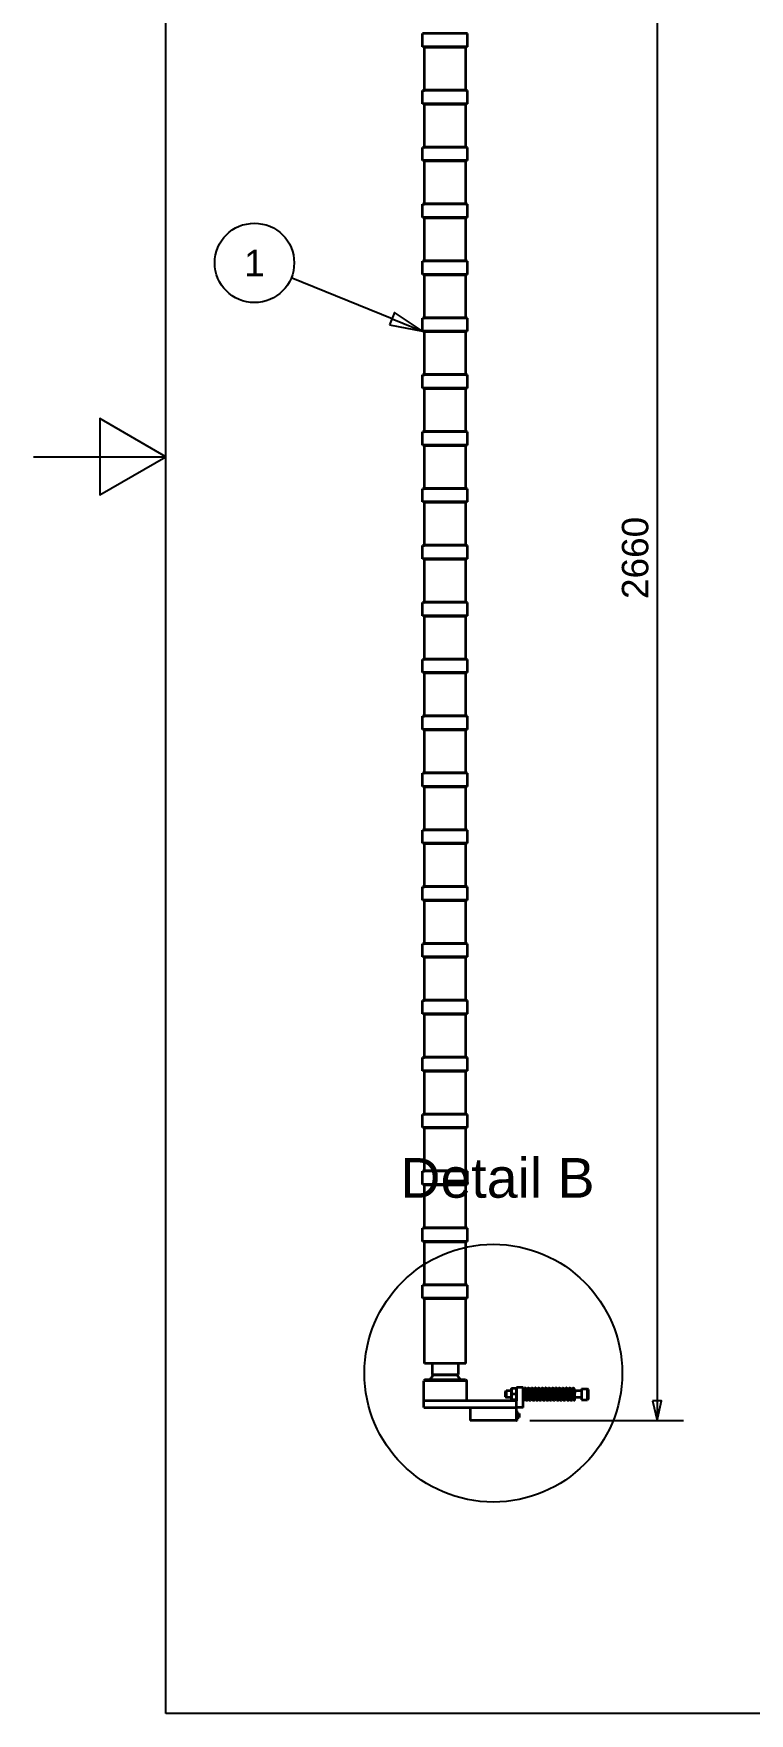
# Paper-space layout 'Drive Roller Sub Assy' of a CAD drawing. Header units: millimetres. Extents: x 0 to 297, y 0 to 210.
# Drawn here: x 0 to 54.1, y 10 to 137 of the extents above; entities that cross this region are included whole.
import ezdxf

# ---------------------------------------------------------------- set-up
doc = ezdxf.new("R2010")
doc.units = ezdxf.units.MM
doc.linetypes.add('ACAD_ISO09W100', pattern=[45, 24, -3, 6, -3, 6, -3])
for name, color, linetype, lineweight in [('2dTransBorder', 7, 'Continuous', 35), ('Detail Circle Lines', 7, 'ACAD_ISO09W100', 50), ('Dimensions', 5, 'Continuous', 25), ('Leader Lines', 5, 'Continuous', 25), ('Tangent Edges', 7, 'Continuous', 50), ('Visible Edges', 7, 'Continuous', 50)]:
    doc.layers.add(name, color=color, linetype=linetype, lineweight=lineweight)
doc.layers.add('Title', color=7, linetype='Continuous')
doc.styles.add('Text Style29', font='ARIAL.TTF')
doc.styles.add('Text Style31', font='ARIAL.TTF')
doc.styles.add('Text Style5', font='ARIAL.TTF')

# ---------------------------------------------------------------- blocks, each defined once
blk = doc.blocks.new('2dDetail1')
at = {"layer": 'Detail Circle Lines', "color": 179, "linetype": 'Continuous', "lineweight": 25, "true_color": 0x262659}
blk.add_circle((34.74, 35.72), 9.74, dxfattribs=at)
at = {"layer": 'Detail Circle Lines', "linetype": 'Continuous', "lineweight": 25, "insert": (27.72, 48.94), "char_height": 3, "attachment_point": 7, "style": 'Text Style31'}
blk.add_mtext('Detail B', dxfattribs=at)
blk = doc.blocks.new('2dTransSymbol8')
at = {"color": 179}
for points in [[(47.46, 163.63), (47.11, 165.13), (46.76, 163.63), (47.46, 163.63)], [(46.76, 33.63), (47.11, 32.13), (47.46, 33.63), (46.76, 33.63)]]:
    blk.add_solid(points, dxfattribs=at)
at = {"layer": 'Dimensions', "color": 179, "linetype": 'Continuous', "lineweight": 25, "true_color": 0x262659}
for p, q in [((37.5, 165.13), (49.11, 165.13)), ((47.11, 165.13), (46.76, 163.63)), ((47.11, 163.63), (47.11, 165.13)), ((47.46, 163.63), (47.11, 165.13)), ((46.76, 163.63), (47.46, 163.63)), ((47.11, 163.63), (47.11, 33.63)), ((46.76, 33.63), (47.11, 32.13)), ((47.46, 33.63), (46.76, 33.63)), ((47.11, 33.63), (47.11, 32.13)), ((47.11, 32.13), (47.46, 33.63)), ((37.5, 32.13), (49.11, 32.13))]:
    blk.add_line(p, q, dxfattribs=at)
for points in [[(47.46, 163.63), (47.11, 165.13), (46.76, 163.63), (47.46, 163.63)], [(46.76, 33.63), (47.11, 32.13), (47.46, 33.63), (46.76, 33.63)]]:
    blk.add_lwpolyline(points, dxfattribs=at)
at = {"layer": 'Dimensions', "color": 18, "linetype": 'Continuous', "lineweight": 25, "true_color": 0x000000, "insert": (46.48, 94.24), "char_height": 2, "attachment_point": 7, "rotation": 90, "style": 'Text Style5'}
blk.add_mtext('2660', dxfattribs=at)
blk = doc.blocks.new('2dTransSymbol21')
at = {"color": 179}
blk.add_solid([(26.9, 114.96), (29.4, 114.48), (27.28, 115.89), (26.9, 114.96)], dxfattribs=at)
at = {"layer": 'Leader Lines', "color": 179, "linetype": 'Continuous', "lineweight": 25, "true_color": 0x262659}
for p, q in [((27.09, 115.42), (19.46, 118.52)), ((27.28, 115.89), (26.9, 114.96)), ((29.4, 114.48), (27.28, 115.89)), ((26.9, 114.96), (29.4, 114.48)), ((27.09, 115.42), (29.4, 114.48))]:
    blk.add_line(p, q, dxfattribs=at)
blk.add_lwpolyline([(26.9, 114.96), (29.4, 114.48), (27.28, 115.89), (26.9, 114.96)], dxfattribs=at)
blk.add_circle((16.69, 119.65), 3, dxfattribs=at)
at = {"layer": 'Leader Lines', "color": 18, "linetype": 'Continuous', "lineweight": 25, "true_color": 0x000000, "insert": (15.91, 118.64), "char_height": 2, "attachment_point": 7, "style": 'Text Style29'}
blk.add_mtext('1', dxfattribs=at)
blk = doc.blocks.new('Default Border')
at = {"layer": '2dTransBorder', "color": 179, "linetype": 'Continuous', "lineweight": 25, "true_color": 0x262659}
for points in [[(10, 10), (10, 200), (287, 200), (287, 10), (10, 10)], [(0, 105), (10, 105), (5, 107.89), (5, 102.11), (10, 105)]]:
    blk.add_lwpolyline(points, dxfattribs=at)
blk = doc.blocks.new('Title')
at = {"layer": '2dTransBorder'}
blk.add_blockref('Default Border', (-10, -10), dxfattribs=at)

psp = doc.layouts.new('Drive Roller Sub Assy')

# ---------------------------------------------------------------- linework, layer by layer
at = {"layer": 'Tangent Edges', "color": 179, "linetype": 'Continuous', "lineweight": 35, "true_color": 0x1a1a3e}
for p, q in [((32.65, 135.93), (29.55, 135.93)), ((29.55, 132.73), (32.65, 132.73)), ((32.65, 131.63), (29.55, 131.63)), ((29.55, 128.43), (32.65, 128.43)), ((32.65, 127.33), (29.55, 127.33)), ((29.55, 124.13), (32.65, 124.13)), ((32.65, 123.03), (29.55, 123.03)), ((29.55, 119.83), (32.65, 119.83)), ((32.65, 118.73), (29.55, 118.73)), ((29.55, 115.53), (32.65, 115.53)), ((32.65, 114.43), (29.55, 114.43)), ((29.55, 111.23), (32.65, 111.23)), ((32.65, 110.13), (29.55, 110.13)), ((29.55, 106.93), (32.65, 106.93)), ((32.65, 105.83), (29.55, 105.83)), ((29.55, 102.63), (32.65, 102.63)), ((32.65, 101.53), (29.55, 101.53)), ((29.55, 98.33), (32.65, 98.33)), ((32.65, 97.23), (29.55, 97.23)), ((29.55, 94.03), (32.65, 94.03)), ((32.65, 92.93), (29.55, 92.93)), ((29.55, 89.73), (32.65, 89.73)), ((32.65, 88.63), (29.55, 88.63)), ((29.55, 85.43), (32.65, 85.43)), ((32.65, 84.33), (29.55, 84.33)), ((29.55, 81.13), (32.65, 81.13)), ((32.65, 80.03), (29.55, 80.03)), ((29.55, 76.83), (32.65, 76.83)), ((32.65, 75.73), (29.55, 75.73)), ((29.55, 72.53), (32.65, 72.53)), ((32.65, 71.43), (29.55, 71.43)), ((29.55, 68.23), (32.65, 68.23)), ((32.65, 67.13), (29.55, 67.13)), ((29.55, 63.93), (32.65, 63.93)), ((32.65, 62.83), (29.55, 62.83)), ((29.55, 59.63), (32.65, 59.63)), ((32.65, 58.53), (29.55, 58.53)), ((29.55, 55.33), (32.65, 55.33)), ((32.65, 54.23), (29.55, 54.23)), ((29.55, 51.03), (32.65, 51.03)), ((32.65, 49.93), (29.55, 49.93)), ((29.55, 46.73), (32.65, 46.73)), ((32.65, 45.63), (29.55, 45.63)), ((29.55, 42.43), (32.65, 42.43)), ((32.65, 41.33), (29.55, 41.33))]:
    psp.add_line(p, q, dxfattribs=at).dxf.unprotected_set("ltscale", 0)
at = {"layer": 'Tangent Edges', "color": 179, "linetype": 'Continuous', "lineweight": 35, "true_color": 0x262659}
for points in [[(37.02, 34.38), (37.03, 34.43), (37.03, 34.47), (37.04, 34.51), (37.05, 34.54), (37.07, 34.57), (37.12, 34.6), (37.17, 34.59), (37.2, 34.56), (37.22, 34.53), (37.23, 34.49), (37.23, 34.45), (37.24, 34.41), (37.25, 34.35), (37.25, 34.29), (37.26, 34.23), (37.27, 34.16), (37.28, 34.09), (37.28, 34.02), (37.29, 33.96), (37.3, 33.9), (37.3, 33.85), (37.31, 33.81), (37.32, 33.78), (37.32, 33.77)], [(37.37, 33.88), (37.37, 33.82), (37.36, 33.78), (37.35, 33.74), (37.34, 33.71), (37.32, 33.68), (37.28, 33.65), (37.22, 33.66), (37.19, 33.7), (37.18, 33.73), (37.17, 33.76), (37.16, 33.8), (37.15, 33.85), (37.15, 33.9), (37.14, 33.96), (37.13, 34.03), (37.13, 34.09), (37.12, 34.16), (37.11, 34.23), (37.1, 34.29), (37.1, 34.35), (37.09, 34.4), (37.08, 34.44), (37.08, 34.47), (37.07, 34.48)], [(37.28, 34.38), (37.29, 34.43), (37.29, 34.47), (37.3, 34.51), (37.31, 34.54), (37.33, 34.57), (37.38, 34.6), (37.43, 34.59), (37.47, 34.56), (37.48, 34.53), (37.49, 34.49), (37.49, 34.45), (37.5, 34.4), (37.51, 34.35), (37.51, 34.29), (37.52, 34.23), (37.53, 34.16), (37.54, 34.09), (37.54, 34.02), (37.55, 33.96), (37.56, 33.9), (37.56, 33.85), (37.57, 33.81), (37.58, 33.78), (37.58, 33.77)], [(37.63, 33.88), (37.63, 33.82), (37.62, 33.78), (37.61, 33.74), (37.6, 33.71), (37.58, 33.68), (37.54, 33.65), (37.48, 33.66), (37.45, 33.7), (37.44, 33.73), (37.43, 33.76), (37.42, 33.8), (37.41, 33.85), (37.41, 33.9), (37.4, 33.96), (37.39, 34.03), (37.39, 34.09), (37.38, 34.16), (37.37, 34.23), (37.36, 34.29), (37.36, 34.35), (37.35, 34.4), (37.34, 34.44), (37.34, 34.47), (37.33, 34.48)], [(37.54, 34.38), (37.55, 34.43), (37.55, 34.47), (37.56, 34.51), (37.57, 34.54), (37.59, 34.57), (37.64, 34.6), (37.69, 34.59), (37.72, 34.56), (37.74, 34.53), (37.75, 34.49), (37.75, 34.45), (37.76, 34.41), (37.77, 34.35), (37.77, 34.29), (37.78, 34.23), (37.79, 34.16), (37.8, 34.09), (37.8, 34.02), (37.81, 33.96), (37.82, 33.9), (37.82, 33.85), (37.83, 33.81), (37.84, 33.78), (37.84, 33.77)], [(37.89, 33.88), (37.89, 33.82), (37.88, 33.78), (37.87, 33.74), (37.86, 33.71), (37.84, 33.68), (37.8, 33.65), (37.74, 33.66), (37.71, 33.7), (37.7, 33.73), (37.69, 33.76), (37.68, 33.8), (37.67, 33.85), (37.67, 33.9), (37.66, 33.96), (37.65, 34.03), (37.65, 34.09), (37.64, 34.16), (37.63, 34.23), (37.62, 34.29), (37.62, 34.35), (37.61, 34.4), (37.6, 34.44), (37.6, 34.47), (37.59, 34.48)], [(37.8, 34.38), (37.81, 34.43), (37.81, 34.47), (37.82, 34.51), (37.83, 34.54), (37.85, 34.57), (37.9, 34.6), (37.95, 34.59), (37.99, 34.56), (38, 34.53), (38.01, 34.49), (38.01, 34.45), (38.02, 34.4), (38.03, 34.35), (38.03, 34.29), (38.04, 34.23), (38.05, 34.16), (38.06, 34.09), (38.06, 34.02), (38.07, 33.96), (38.08, 33.9), (38.08, 33.85), (38.09, 33.81), (38.1, 33.78), (38.1, 33.77)], [(38.15, 33.88), (38.15, 33.82), (38.14, 33.78), (38.13, 33.74), (38.12, 33.71), (38.1, 33.68), (38.06, 33.65), (38, 33.66), (37.97, 33.7), (37.96, 33.73), (37.95, 33.76), (37.94, 33.8), (37.93, 33.85), (37.93, 33.9), (37.92, 33.96), (37.91, 34.03), (37.91, 34.09), (37.9, 34.16), (37.89, 34.23), (37.88, 34.29), (37.88, 34.35), (37.87, 34.4), (37.86, 34.44), (37.86, 34.47), (37.85, 34.48)], [(38.06, 34.38), (38.07, 34.43), (38.07, 34.47), (38.08, 34.51), (38.09, 34.54), (38.11, 34.57), (38.16, 34.6), (38.21, 34.59), (38.24, 34.56), (38.26, 34.53), (38.27, 34.49), (38.27, 34.45), (38.28, 34.41), (38.29, 34.35), (38.29, 34.29), (38.3, 34.23), (38.31, 34.16), (38.32, 34.09), (38.32, 34.02), (38.33, 33.96), (38.34, 33.9), (38.34, 33.85), (38.35, 33.81), (38.36, 33.78), (38.36, 33.77)], [(38.41, 33.88), (38.41, 33.82), (38.4, 33.78), (38.39, 33.74), (38.38, 33.71), (38.36, 33.68), (38.32, 33.65), (38.26, 33.66), (38.23, 33.7), (38.22, 33.73), (38.21, 33.76), (38.2, 33.8), (38.19, 33.85), (38.19, 33.9), (38.18, 33.96), (38.17, 34.03), (38.17, 34.09), (38.16, 34.16), (38.15, 34.23), (38.14, 34.29), (38.14, 34.35), (38.13, 34.4), (38.12, 34.44), (38.12, 34.47), (38.11, 34.48)], [(38.32, 34.38), (38.33, 34.43), (38.33, 34.47), (38.34, 34.51), (38.35, 34.54), (38.37, 34.57), (38.42, 34.6), (38.47, 34.59), (38.51, 34.56), (38.52, 34.53), (38.53, 34.49), (38.53, 34.45), (38.54, 34.4), (38.55, 34.35), (38.55, 34.29), (38.56, 34.23), (38.57, 34.16), (38.58, 34.09), (38.58, 34.02), (38.59, 33.96), (38.6, 33.9), (38.6, 33.85), (38.61, 33.81), (38.62, 33.78), (38.62, 33.77)], [(38.67, 33.88), (38.67, 33.82), (38.66, 33.78), (38.65, 33.74), (38.64, 33.71), (38.62, 33.68), (38.58, 33.65), (38.52, 33.66), (38.49, 33.7), (38.48, 33.73), (38.47, 33.76), (38.46, 33.8), (38.45, 33.85), (38.45, 33.9), (38.44, 33.96), (38.43, 34.03), (38.43, 34.09), (38.42, 34.16), (38.41, 34.23), (38.4, 34.29), (38.4, 34.35), (38.39, 34.4), (38.38, 34.44), (38.38, 34.47), (38.37, 34.48)], [(38.58, 34.38), (38.59, 34.43), (38.59, 34.47), (38.6, 34.51), (38.61, 34.54), (38.63, 34.57), (38.68, 34.6), (38.73, 34.59), (38.76, 34.56), (38.78, 34.53), (38.79, 34.49), (38.79, 34.45), (38.8, 34.41), (38.81, 34.35), (38.81, 34.29), (38.82, 34.23), (38.83, 34.16), (38.84, 34.09), (38.84, 34.02), (38.85, 33.96), (38.86, 33.9), (38.86, 33.85), (38.87, 33.81), (38.88, 33.78), (38.88, 33.77)], [(38.93, 33.88), (38.93, 33.82), (38.92, 33.78), (38.91, 33.74), (38.9, 33.71), (38.88, 33.68), (38.84, 33.65), (38.78, 33.66), (38.75, 33.7), (38.74, 33.73), (38.73, 33.76), (38.72, 33.8), (38.71, 33.85), (38.71, 33.9), (38.7, 33.96), (38.69, 34.03), (38.69, 34.09), (38.68, 34.16), (38.67, 34.23), (38.66, 34.29), (38.66, 34.35), (38.65, 34.4), (38.64, 34.44), (38.64, 34.47), (38.63, 34.48)], [(38.84, 34.38), (38.85, 34.43), (38.85, 34.47), (38.86, 34.51), (38.87, 34.54), (38.89, 34.57), (38.94, 34.6), (38.99, 34.59), (39.03, 34.56), (39.04, 34.53), (39.05, 34.49), (39.05, 34.45), (39.06, 34.4), (39.07, 34.35), (39.07, 34.29), (39.08, 34.23), (39.09, 34.16), (39.1, 34.09), (39.1, 34.02), (39.11, 33.96), (39.12, 33.9), (39.12, 33.85), (39.13, 33.81), (39.14, 33.78), (39.14, 33.77)], [(39.19, 33.88), (39.19, 33.82), (39.18, 33.78), (39.17, 33.74), (39.16, 33.71), (39.14, 33.68), (39.1, 33.65), (39.04, 33.66), (39.01, 33.7), (39, 33.73), (38.99, 33.76), (38.98, 33.8), (38.97, 33.85), (38.97, 33.9), (38.96, 33.96), (38.95, 34.03), (38.95, 34.09), (38.94, 34.16), (38.93, 34.23), (38.92, 34.29), (38.92, 34.35), (38.91, 34.4), (38.9, 34.44), (38.9, 34.47), (38.89, 34.48)], [(39.1, 34.38), (39.11, 34.43), (39.11, 34.47), (39.12, 34.51), (39.13, 34.54), (39.15, 34.57), (39.2, 34.6), (39.25, 34.59), (39.28, 34.56), (39.3, 34.53), (39.31, 34.49), (39.31, 34.45), (39.32, 34.41), (39.33, 34.35), (39.33, 34.29), (39.34, 34.23), (39.35, 34.16), (39.36, 34.09), (39.36, 34.02), (39.37, 33.96), (39.38, 33.9), (39.38, 33.85), (39.39, 33.81), (39.4, 33.78), (39.4, 33.77)], [(39.45, 33.88), (39.45, 33.82), (39.44, 33.78), (39.43, 33.74), (39.42, 33.71), (39.4, 33.68), (39.36, 33.65), (39.3, 33.66), (39.27, 33.7), (39.26, 33.73), (39.25, 33.76), (39.24, 33.8), (39.23, 33.85), (39.23, 33.9), (39.22, 33.96), (39.21, 34.03), (39.21, 34.09), (39.2, 34.16), (39.19, 34.23), (39.18, 34.29), (39.18, 34.35), (39.17, 34.4), (39.16, 34.44), (39.16, 34.47), (39.15, 34.48)], [(39.36, 34.38), (39.37, 34.43), (39.37, 34.47), (39.38, 34.51), (39.39, 34.54), (39.41, 34.57), (39.46, 34.6), (39.51, 34.59), (39.55, 34.56), (39.56, 34.53), (39.57, 34.49), (39.57, 34.45), (39.58, 34.4), (39.59, 34.35), (39.59, 34.29), (39.6, 34.23), (39.61, 34.16), (39.62, 34.09), (39.62, 34.02), (39.63, 33.96), (39.64, 33.9), (39.64, 33.85), (39.65, 33.81), (39.66, 33.78), (39.66, 33.77)], [(39.71, 33.88), (39.71, 33.82), (39.7, 33.78), (39.69, 33.74), (39.68, 33.71), (39.66, 33.68), (39.62, 33.65), (39.56, 33.66), (39.53, 33.7), (39.52, 33.73), (39.51, 33.76), (39.5, 33.8), (39.49, 33.85), (39.49, 33.9), (39.48, 33.96), (39.47, 34.03), (39.47, 34.09), (39.46, 34.16), (39.45, 34.23), (39.44, 34.29), (39.44, 34.35), (39.43, 34.4), (39.42, 34.44), (39.42, 34.47), (39.41, 34.48)], [(39.62, 34.38), (39.63, 34.43), (39.63, 34.47), (39.64, 34.51), (39.65, 34.54), (39.67, 34.57), (39.72, 34.6), (39.77, 34.59), (39.8, 34.56), (39.82, 34.53), (39.83, 34.49), (39.83, 34.45), (39.84, 34.41), (39.85, 34.35), (39.85, 34.29), (39.86, 34.23), (39.87, 34.16), (39.88, 34.09), (39.88, 34.02), (39.89, 33.96), (39.9, 33.9), (39.9, 33.85), (39.91, 33.81), (39.92, 33.78), (39.92, 33.77)], [(39.97, 33.88), (39.97, 33.82), (39.96, 33.78), (39.95, 33.74), (39.94, 33.71), (39.92, 33.68), (39.88, 33.65), (39.82, 33.66), (39.79, 33.7), (39.78, 33.73), (39.77, 33.76), (39.76, 33.8), (39.75, 33.85), (39.75, 33.9), (39.74, 33.96), (39.73, 34.03), (39.73, 34.09), (39.72, 34.16), (39.71, 34.23), (39.7, 34.29), (39.7, 34.35), (39.69, 34.4), (39.68, 34.44), (39.68, 34.47), (39.67, 34.48)], [(39.88, 34.38), (39.89, 34.43), (39.89, 34.47), (39.9, 34.51), (39.91, 34.54), (39.93, 34.57), (39.98, 34.6), (40.03, 34.59), (40.07, 34.56), (40.08, 34.53), (40.09, 34.49), (40.09, 34.45), (40.1, 34.4), (40.11, 34.35), (40.11, 34.29), (40.12, 34.23), (40.13, 34.16), (40.14, 34.09), (40.14, 34.02), (40.15, 33.96), (40.16, 33.9), (40.16, 33.85), (40.17, 33.81), (40.18, 33.78), (40.18, 33.77)], [(40.23, 33.88), (40.23, 33.82), (40.22, 33.78), (40.21, 33.74), (40.2, 33.71), (40.18, 33.68), (40.14, 33.65), (40.08, 33.66), (40.05, 33.7), (40.04, 33.73), (40.03, 33.76), (40.02, 33.8), (40.01, 33.85), (40.01, 33.9), (40, 33.96), (39.99, 34.03), (39.99, 34.09), (39.98, 34.16), (39.97, 34.23), (39.96, 34.29), (39.96, 34.35), (39.95, 34.4), (39.94, 34.44), (39.94, 34.47), (39.93, 34.48)], [(40.14, 34.38), (40.15, 34.43), (40.15, 34.47), (40.16, 34.51), (40.17, 34.54), (40.19, 34.57), (40.24, 34.6), (40.29, 34.59), (40.32, 34.56), (40.34, 34.53), (40.35, 34.49), (40.35, 34.45), (40.36, 34.41), (40.37, 34.35), (40.37, 34.29), (40.38, 34.23), (40.39, 34.16), (40.4, 34.09), (40.4, 34.02), (40.41, 33.96), (40.42, 33.9), (40.42, 33.85), (40.43, 33.81), (40.44, 33.78), (40.44, 33.77)], [(40.49, 33.88), (40.49, 33.82), (40.48, 33.78), (40.47, 33.74), (40.46, 33.71), (40.44, 33.68), (40.4, 33.65), (40.34, 33.66), (40.31, 33.7), (40.3, 33.73), (40.29, 33.76), (40.28, 33.8), (40.27, 33.85), (40.27, 33.9), (40.26, 33.96), (40.25, 34.03), (40.25, 34.09), (40.24, 34.16), (40.23, 34.23), (40.22, 34.29), (40.22, 34.35), (40.21, 34.4), (40.2, 34.44), (40.2, 34.47), (40.19, 34.48)], [(40.4, 34.38), (40.41, 34.43), (40.41, 34.47), (40.42, 34.51), (40.43, 34.54), (40.45, 34.57), (40.5, 34.6), (40.55, 34.59), (40.59, 34.56), (40.6, 34.53), (40.61, 34.49), (40.61, 34.45), (40.62, 34.4), (40.63, 34.35), (40.63, 34.29), (40.64, 34.23), (40.65, 34.16), (40.66, 34.09), (40.66, 34.02), (40.67, 33.96), (40.68, 33.9), (40.68, 33.85), (40.69, 33.81), (40.7, 33.78), (40.7, 33.77)], [(40.75, 33.88), (40.75, 33.82), (40.74, 33.78), (40.73, 33.74), (40.72, 33.71), (40.7, 33.68), (40.66, 33.65), (40.6, 33.66), (40.57, 33.7), (40.56, 33.73), (40.55, 33.76), (40.54, 33.8), (40.53, 33.85), (40.53, 33.9), (40.52, 33.96), (40.51, 34.03), (40.51, 34.09), (40.5, 34.16), (40.49, 34.23), (40.48, 34.29), (40.48, 34.35), (40.47, 34.4), (40.46, 34.44), (40.46, 34.47), (40.45, 34.48)], [(40.66, 34.38), (40.66, 34.41), (40.67, 34.44), (40.67, 34.47), (40.68, 34.49), (40.68, 34.51), (40.69, 34.53), (40.7, 34.55), (40.71, 34.57), (40.74, 34.59), (40.78, 34.6), (40.81, 34.59), (40.84, 34.57), (40.85, 34.55), (40.86, 34.53), (40.86, 34.51), (40.87, 34.49), (40.87, 34.46), (40.88, 34.43), (40.88, 34.4), (40.89, 34.37), (40.89, 34.33), (40.89, 34.29), (40.9, 34.25), (40.9, 34.21)], [(40.9, 33.65), (40.86, 33.66), (40.84, 33.69), (40.82, 33.71), (40.82, 33.73), (40.81, 33.76), (40.8, 33.79), (40.8, 33.82), (40.79, 33.85), (40.79, 33.9), (40.78, 33.94), (40.78, 33.99), (40.77, 34.03), (40.77, 34.08), (40.76, 34.13), (40.76, 34.18), (40.75, 34.23), (40.75, 34.28), (40.74, 34.33), (40.74, 34.37), (40.73, 34.4), (40.73, 34.43), (40.72, 34.46), (40.72, 34.48), (40.71, 34.48)], [(37.11, 33.88), (37.11, 33.86), (37.11, 33.85), (37.11, 33.84), (37.11, 33.83), (37.11, 33.82), (37.1, 33.8), (37.1, 33.79), (37.1, 33.78), (37.1, 33.77), (37.1, 33.77), (37.1, 33.76), (37.09, 33.75), (37.09, 33.74), (37.09, 33.73), (37.09, 33.73), (37.08, 33.72), (37.08, 33.71), (37.08, 33.7), (37.08, 33.7), (37.07, 33.69), (37.06, 33.68), (37.06, 33.67), (37.05, 33.66), (37.03, 33.66)]]:
    psp.add_lwpolyline(points, dxfattribs=at)
at = {"layer": 'Tangent Edges', "color": 179, "linetype": 'Continuous', "lineweight": 35, "true_color": 0x1a1a3e}
for points in [[(37.26, 33.65), (37.26, 33.65), (37.25, 33.67), (37.25, 33.69), (37.24, 33.71), (37.24, 33.75), (37.23, 33.79), (37.22, 33.84), (37.22, 33.89), (37.21, 33.94), (37.21, 34), (37.2, 34.06), (37.2, 34.13), (37.19, 34.19), (37.19, 34.25), (37.18, 34.31), (37.18, 34.36), (37.17, 34.41), (37.16, 34.46), (37.16, 34.5), (37.15, 34.54), (37.15, 34.56), (37.14, 34.58), (37.14, 34.6), (37.13, 34.6)], [(37.52, 33.65), (37.52, 33.65), (37.51, 33.67), (37.51, 33.69), (37.5, 33.71), (37.5, 33.75), (37.49, 33.79), (37.48, 33.84), (37.48, 33.89), (37.47, 33.94), (37.47, 34), (37.46, 34.06), (37.46, 34.13), (37.45, 34.19), (37.45, 34.25), (37.44, 34.31), (37.44, 34.36), (37.43, 34.41), (37.42, 34.46), (37.42, 34.5), (37.41, 34.54), (37.41, 34.56), (37.4, 34.58), (37.4, 34.6), (37.39, 34.6)], [(37.78, 33.65), (37.78, 33.65), (37.77, 33.67), (37.77, 33.69), (37.76, 33.71), (37.76, 33.75), (37.75, 33.79), (37.74, 33.84), (37.74, 33.89), (37.73, 33.94), (37.73, 34), (37.72, 34.06), (37.72, 34.13), (37.71, 34.19), (37.71, 34.25), (37.7, 34.31), (37.7, 34.36), (37.69, 34.41), (37.68, 34.46), (37.68, 34.5), (37.67, 34.54), (37.67, 34.56), (37.66, 34.58), (37.66, 34.6), (37.65, 34.6)], [(38.04, 33.65), (38.04, 33.65), (38.03, 33.67), (38.03, 33.69), (38.02, 33.71), (38.02, 33.75), (38.01, 33.79), (38, 33.84), (38, 33.89), (37.99, 33.94), (37.99, 34), (37.98, 34.06), (37.98, 34.13), (37.97, 34.19), (37.97, 34.25), (37.96, 34.31), (37.96, 34.36), (37.95, 34.41), (37.94, 34.46), (37.94, 34.5), (37.93, 34.54), (37.93, 34.56), (37.92, 34.58), (37.92, 34.6), (37.91, 34.6)], [(38.3, 33.65), (38.3, 33.65), (38.29, 33.67), (38.29, 33.69), (38.28, 33.71), (38.28, 33.75), (38.27, 33.79), (38.26, 33.84), (38.26, 33.89), (38.25, 33.94), (38.25, 34), (38.24, 34.06), (38.24, 34.13), (38.23, 34.19), (38.23, 34.25), (38.22, 34.31), (38.22, 34.36), (38.21, 34.41), (38.2, 34.46), (38.2, 34.5), (38.19, 34.54), (38.19, 34.56), (38.18, 34.58), (38.18, 34.6), (38.17, 34.6)], [(38.56, 33.65), (38.56, 33.65), (38.55, 33.67), (38.55, 33.69), (38.54, 33.71), (38.54, 33.75), (38.53, 33.79), (38.52, 33.84), (38.52, 33.89), (38.51, 33.94), (38.51, 34), (38.5, 34.06), (38.5, 34.13), (38.49, 34.19), (38.49, 34.25), (38.48, 34.31), (38.48, 34.36), (38.47, 34.41), (38.46, 34.46), (38.46, 34.5), (38.45, 34.54), (38.45, 34.56), (38.44, 34.58), (38.44, 34.6), (38.43, 34.6)], [(38.82, 33.65), (38.82, 33.65), (38.81, 33.67), (38.81, 33.69), (38.8, 33.71), (38.8, 33.75), (38.79, 33.79), (38.78, 33.84), (38.78, 33.89), (38.77, 33.94), (38.77, 34), (38.76, 34.06), (38.76, 34.13), (38.75, 34.19), (38.75, 34.25), (38.74, 34.31), (38.74, 34.36), (38.73, 34.41), (38.72, 34.46), (38.72, 34.5), (38.71, 34.54), (38.71, 34.56), (38.7, 34.58), (38.7, 34.6), (38.69, 34.6)], [(39.08, 33.65), (39.08, 33.65), (39.07, 33.67), (39.07, 33.69), (39.06, 33.71), (39.06, 33.75), (39.05, 33.79), (39.04, 33.84), (39.04, 33.89), (39.03, 33.94), (39.03, 34), (39.02, 34.06), (39.02, 34.13), (39.01, 34.19), (39.01, 34.25), (39, 34.31), (39, 34.36), (38.99, 34.41), (38.98, 34.46), (38.98, 34.5), (38.97, 34.54), (38.97, 34.56), (38.96, 34.58), (38.96, 34.6), (38.95, 34.6)], [(39.34, 33.65), (39.34, 33.65), (39.33, 33.67), (39.33, 33.69), (39.32, 33.71), (39.32, 33.75), (39.31, 33.79), (39.3, 33.84), (39.3, 33.89), (39.29, 33.94), (39.29, 34), (39.28, 34.06), (39.28, 34.13), (39.27, 34.19), (39.27, 34.25), (39.26, 34.31), (39.26, 34.36), (39.25, 34.41), (39.24, 34.46), (39.24, 34.5), (39.23, 34.54), (39.23, 34.56), (39.22, 34.58), (39.22, 34.6), (39.21, 34.6)], [(39.6, 33.65), (39.6, 33.65), (39.59, 33.67), (39.59, 33.69), (39.58, 33.71), (39.58, 33.75), (39.57, 33.79), (39.56, 33.84), (39.56, 33.89), (39.55, 33.94), (39.55, 34), (39.54, 34.06), (39.54, 34.13), (39.53, 34.19), (39.53, 34.25), (39.52, 34.31), (39.52, 34.36), (39.51, 34.41), (39.5, 34.46), (39.5, 34.5), (39.49, 34.54), (39.49, 34.56), (39.48, 34.58), (39.48, 34.6), (39.47, 34.6)], [(39.86, 33.65), (39.86, 33.65), (39.85, 33.67), (39.85, 33.69), (39.84, 33.71), (39.84, 33.75), (39.83, 33.79), (39.82, 33.84), (39.82, 33.89), (39.81, 33.94), (39.81, 34), (39.8, 34.06), (39.8, 34.13), (39.79, 34.19), (39.79, 34.25), (39.78, 34.31), (39.78, 34.36), (39.77, 34.41), (39.76, 34.46), (39.76, 34.5), (39.75, 34.54), (39.75, 34.56), (39.74, 34.58), (39.74, 34.6), (39.73, 34.6)], [(40.12, 33.65), (40.12, 33.65), (40.11, 33.67), (40.11, 33.69), (40.1, 33.71), (40.1, 33.75), (40.09, 33.79), (40.08, 33.84), (40.08, 33.89), (40.07, 33.94), (40.07, 34), (40.06, 34.06), (40.06, 34.13), (40.05, 34.19), (40.05, 34.25), (40.04, 34.31), (40.04, 34.36), (40.03, 34.41), (40.02, 34.46), (40.02, 34.5), (40.01, 34.54), (40.01, 34.56), (40, 34.58), (40, 34.6), (39.99, 34.6)], [(40.38, 33.65), (40.38, 33.65), (40.37, 33.67), (40.37, 33.69), (40.36, 33.71), (40.36, 33.75), (40.35, 33.79), (40.34, 33.84), (40.34, 33.89), (40.33, 33.94), (40.33, 34), (40.32, 34.06), (40.32, 34.13), (40.31, 34.19), (40.31, 34.25), (40.3, 34.31), (40.3, 34.36), (40.29, 34.41), (40.28, 34.46), (40.28, 34.5), (40.27, 34.54), (40.27, 34.56), (40.26, 34.58), (40.26, 34.6), (40.25, 34.6)], [(40.64, 33.65), (40.64, 33.65), (40.63, 33.67), (40.63, 33.69), (40.62, 33.71), (40.62, 33.75), (40.61, 33.79), (40.6, 33.84), (40.6, 33.89), (40.59, 33.94), (40.59, 34), (40.58, 34.06), (40.58, 34.13), (40.57, 34.19), (40.57, 34.25), (40.56, 34.31), (40.56, 34.36), (40.55, 34.41), (40.54, 34.46), (40.54, 34.5), (40.53, 34.54), (40.53, 34.56), (40.52, 34.58), (40.52, 34.6), (40.51, 34.6)], [(40.9, 33.65), (40.9, 33.65), (40.89, 33.67), (40.89, 33.69), (40.88, 33.71), (40.88, 33.75), (40.87, 33.79), (40.86, 33.84), (40.86, 33.89), (40.85, 33.94), (40.85, 34), (40.84, 34.06), (40.84, 34.13), (40.83, 34.19), (40.83, 34.25), (40.82, 34.31), (40.82, 34.36), (40.81, 34.41), (40.8, 34.46), (40.8, 34.5), (40.79, 34.54), (40.79, 34.56), (40.78, 34.58), (40.78, 34.6), (40.77, 34.6)]]:
    psp.add_lwpolyline(points, dxfattribs=at).dxf.unprotected_set("ltscale", 0)
at = {"layer": 'Tangent Edges', "color": 179, "linetype": 'Continuous', "lineweight": 35, "true_color": 0x262659}
for centre, radius, start, end in [((29.5, 135.93), 0.05, 0, 90), ((32.7, 135.93), 0.05, 90, 180), ((29.5, 132.73), 0.05, 270, 0), ((32.7, 132.73), 0.05, 180, 270), ((29.5, 131.63), 0.05, 0, 90), ((32.7, 131.63), 0.05, 90, 180), ((29.5, 128.43), 0.05, 270, 0), ((32.7, 128.43), 0.05, 180, 270), ((29.5, 127.33), 0.05, 0, 90), ((32.7, 127.33), 0.05, 90, 180), ((29.5, 124.13), 0.05, 270, 0), ((32.7, 124.13), 0.05, 180, 270), ((29.5, 123.03), 0.05, 0, 90), ((32.7, 123.03), 0.05, 90, 180), ((29.5, 119.83), 0.05, 270, 0), ((32.7, 119.83), 0.05, 180, 270), ((29.5, 118.73), 0.05, 0, 90), ((32.7, 118.73), 0.05, 90, 180), ((29.5, 115.53), 0.05, 270, 0), ((29.5, 114.43), 0.05, 0, 90), ((32.7, 115.53), 0.05, 180, 270), ((32.7, 114.43), 0.05, 90, 180), ((29.5, 111.23), 0.05, 270, 0), ((32.7, 111.23), 0.05, 180, 270), ((29.5, 110.13), 0.05, 0, 90), ((32.7, 110.13), 0.05, 90, 180), ((29.5, 106.93), 0.05, 270, 0), ((32.7, 106.93), 0.05, 180, 270), ((29.5, 105.83), 0.05, 0, 90), ((32.7, 105.83), 0.05, 90, 180), ((29.5, 102.63), 0.05, 270, 0), ((32.7, 102.63), 0.05, 180, 270), ((29.5, 101.53), 0.05, 0, 90), ((32.7, 101.53), 0.05, 90, 180), ((29.5, 98.33), 0.05, 270, 0), ((32.7, 98.33), 0.05, 180, 270), ((29.5, 97.23), 0.05, 0, 90), ((32.7, 97.23), 0.05, 90, 180), ((29.5, 94.03), 0.05, 270, 0), ((32.7, 94.03), 0.05, 180, 270), ((29.5, 92.93), 0.05, 0, 90), ((32.7, 92.93), 0.05, 90, 180), ((29.5, 89.73), 0.05, 270, 0), ((32.7, 89.73), 0.05, 180, 270), ((29.5, 88.63), 0.05, 0, 90), ((32.7, 88.63), 0.05, 90, 180), ((29.5, 85.43), 0.05, 270, 0), ((32.7, 85.43), 0.05, 180, 270), ((29.5, 84.33), 0.05, 0, 90), ((32.7, 84.33), 0.05, 90, 180), ((29.5, 81.13), 0.05, 270, 0), ((29.5, 80.03), 0.05, 0, 90), ((32.7, 81.13), 0.05, 180, 270), ((32.7, 80.03), 0.05, 90, 180), ((29.5, 76.83), 0.05, 270, 0), ((32.7, 76.83), 0.05, 180, 270), ((29.5, 75.73), 0.05, 0, 90), ((32.7, 75.73), 0.05, 90, 180), ((29.5, 72.53), 0.05, 270, 0), ((32.7, 72.53), 0.05, 180, 270), ((29.5, 71.43), 0.05, 0, 90), ((32.7, 71.43), 0.05, 90, 180), ((29.5, 68.23), 0.05, 270, 0), ((32.7, 68.23), 0.05, 180, 270), ((29.5, 67.13), 0.05, 0, 90), ((32.7, 67.13), 0.05, 90, 180), ((29.5, 63.93), 0.05, 270, 0), ((32.7, 63.93), 0.05, 180, 270), ((29.5, 62.83), 0.05, 0, 90), ((32.7, 62.83), 0.05, 90, 180), ((29.5, 59.63), 0.05, 270, 0), ((29.5, 58.53), 0.05, 0, 90), ((32.7, 59.63), 0.05, 180, 270), ((32.7, 58.53), 0.05, 90, 180), ((29.5, 55.33), 0.05, 270, 0), ((32.7, 55.33), 0.05, 180, 270), ((29.5, 54.23), 0.05, 0, 90), ((32.7, 54.23), 0.05, 90, 180), ((29.5, 51.03), 0.05, 270, 0), ((32.7, 51.03), 0.05, 180, 270), ((29.5, 49.93), 0.05, 0, 90), ((32.7, 49.93), 0.05, 90, 180), ((29.5, 46.73), 0.05, 270, 0), ((32.7, 46.73), 0.05, 180, 270), ((29.5, 45.63), 0.05, 0, 90), ((32.7, 45.63), 0.05, 90, 180), ((29.5, 42.43), 0.05, 270, 0), ((32.7, 42.43), 0.05, 180, 270), ((29.5, 41.33), 0.05, 0, 90), ((32.7, 41.33), 0.05, 90, 180), ((37, 33.73), 0.075, 270, 90)]:
    psp.add_arc(centre, radius, start, end, dxfattribs=at)
at = {"layer": 'Visible Edges', "color": 179, "linetype": 'Continuous', "lineweight": 35, "true_color": 0x262659}
for p, q in [((32.8, 136.98), (29.4, 136.98)), ((29.4, 135.98), (29.4, 136.98)), ((32.8, 135.98), (29.4, 135.98)), ((29.55, 132.73), (29.55, 135.93)), ((32.65, 132.73), (32.65, 135.93)), ((32.8, 135.98), (32.8, 136.98)), ((32.8, 132.68), (29.4, 132.68)), ((29.4, 131.68), (29.4, 132.68)), ((32.8, 131.68), (32.8, 132.68)), ((32.8, 131.68), (29.4, 131.68)), ((29.55, 128.43), (29.55, 131.63)), ((32.65, 128.43), (32.65, 131.63)), ((32.8, 128.38), (29.4, 128.38)), ((29.4, 127.38), (29.4, 128.38)), ((32.8, 127.38), (32.8, 128.38)), ((32.8, 127.38), (29.4, 127.38)), ((29.55, 124.13), (29.55, 127.33)), ((32.65, 124.13), (32.65, 127.33)), ((32.8, 124.08), (29.4, 124.08)), ((29.4, 123.08), (29.4, 124.08)), ((32.8, 123.08), (32.8, 124.08)), ((32.8, 123.08), (29.4, 123.08)), ((29.55, 119.83), (29.55, 123.03)), ((32.65, 119.83), (32.65, 123.03)), ((32.8, 119.78), (29.4, 119.78)), ((29.4, 118.78), (29.4, 119.78)), ((32.8, 118.78), (32.8, 119.78)), ((32.8, 118.78), (29.4, 118.78)), ((29.55, 115.53), (29.55, 118.73)), ((32.65, 115.53), (32.65, 118.73)), ((32.8, 115.48), (29.4, 115.48)), ((29.4, 114.48), (29.4, 115.48)), ((32.8, 114.48), (29.4, 114.48)), ((29.55, 111.23), (29.55, 114.43)), ((32.65, 111.23), (32.65, 114.43)), ((32.8, 114.48), (32.8, 115.48)), ((32.8, 111.18), (29.4, 111.18)), ((29.4, 110.18), (29.4, 111.18)), ((32.8, 110.18), (32.8, 111.18)), ((32.8, 110.18), (29.4, 110.18)), ((29.55, 106.93), (29.55, 110.13)), ((32.65, 106.93), (32.65, 110.13)), ((32.8, 106.88), (29.4, 106.88)), ((29.4, 105.88), (29.4, 106.88)), ((32.8, 105.88), (32.8, 106.88)), ((32.8, 105.88), (29.4, 105.88)), ((29.55, 102.63), (29.55, 105.83)), ((32.65, 102.63), (32.65, 105.83)), ((32.8, 102.58), (29.4, 102.58)), ((29.4, 101.58), (29.4, 102.58)), ((32.8, 101.58), (32.8, 102.58)), ((32.8, 101.58), (29.4, 101.58)), ((29.55, 98.33), (29.55, 101.53)), ((32.65, 98.33), (32.65, 101.53)), ((32.8, 98.28), (29.4, 98.28)), ((29.4, 97.28), (29.4, 98.28)), ((32.8, 97.28), (32.8, 98.28)), ((32.8, 97.28), (29.4, 97.28)), ((29.55, 94.03), (29.55, 97.23)), ((32.65, 94.03), (32.65, 97.23)), ((32.8, 93.98), (29.4, 93.98)), ((29.4, 92.98), (29.4, 93.98)), ((32.8, 92.98), (32.8, 93.98)), ((32.8, 92.98), (29.4, 92.98)), ((29.55, 89.73), (29.55, 92.93)), ((32.65, 89.73), (32.65, 92.93)), ((32.8, 89.68), (29.4, 89.68)), ((29.4, 88.68), (29.4, 89.68)), ((32.8, 88.68), (32.8, 89.68)), ((32.8, 88.68), (29.4, 88.68)), ((29.55, 85.43), (29.55, 88.63)), ((32.65, 85.43), (32.65, 88.63)), ((32.8, 85.38), (29.4, 85.38)), ((29.4, 84.38), (29.4, 85.38)), ((32.8, 84.38), (32.8, 85.38)), ((32.8, 84.38), (29.4, 84.38)), ((29.55, 81.13), (29.55, 84.33)), ((32.65, 81.13), (32.65, 84.33)), ((32.8, 81.08), (29.4, 81.08)), ((29.4, 80.08), (29.4, 81.08)), ((32.8, 80.08), (29.4, 80.08)), ((29.55, 76.83), (29.55, 80.03)), ((32.65, 76.83), (32.65, 80.03)), ((32.8, 80.08), (32.8, 81.08)), ((32.8, 76.78), (29.4, 76.78)), ((29.4, 75.78), (29.4, 76.78)), ((32.8, 75.78), (32.8, 76.78)), ((32.8, 75.78), (29.4, 75.78)), ((29.55, 72.53), (29.55, 75.73)), ((32.65, 72.53), (32.65, 75.73)), ((32.8, 72.48), (29.4, 72.48)), ((29.4, 71.48), (29.4, 72.48)), ((32.8, 71.48), (32.8, 72.48)), ((32.8, 71.48), (29.4, 71.48)), ((29.55, 68.23), (29.55, 71.43)), ((32.65, 68.23), (32.65, 71.43)), ((32.8, 68.18), (29.4, 68.18)), ((29.4, 67.18), (29.4, 68.18)), ((32.8, 67.18), (32.8, 68.18)), ((32.8, 67.18), (29.4, 67.18)), ((29.55, 63.93), (29.55, 67.13)), ((32.65, 63.93), (32.65, 67.13)), ((32.8, 63.88), (29.4, 63.88)), ((29.4, 62.88), (29.4, 63.88)), ((32.8, 62.88), (32.8, 63.88)), ((32.8, 62.88), (29.4, 62.88)), ((29.55, 59.63), (29.55, 62.83)), ((32.65, 59.63), (32.65, 62.83)), ((32.8, 59.58), (29.4, 59.58)), ((29.4, 58.58), (29.4, 59.58)), ((32.8, 58.58), (29.4, 58.58)), ((29.55, 55.33), (29.55, 58.53)), ((32.65, 55.33), (32.65, 58.53)), ((32.8, 58.58), (32.8, 59.58)), ((32.8, 55.28), (29.4, 55.28)), ((29.4, 54.28), (29.4, 55.28)), ((32.8, 54.28), (32.8, 55.28)), ((32.8, 54.28), (29.4, 54.28)), ((29.55, 51.03), (29.55, 54.23)), ((32.65, 51.03), (32.65, 54.23)), ((32.8, 50.98), (29.4, 50.98)), ((29.4, 49.98), (29.4, 50.98)), ((32.8, 49.98), (32.8, 50.98)), ((32.8, 49.98), (29.4, 49.98)), ((29.55, 46.73), (29.55, 49.93)), ((32.65, 46.73), (32.65, 49.93)), ((32.8, 46.68), (29.4, 46.68)), ((29.4, 45.68), (29.4, 46.68)), ((32.8, 45.68), (32.8, 46.68)), ((32.8, 45.68), (29.4, 45.68)), ((29.55, 42.43), (29.55, 45.63)), ((32.65, 42.43), (32.65, 45.63)), ((32.8, 42.38), (29.4, 42.38)), ((29.4, 41.38), (29.4, 42.38)), ((32.8, 41.38), (32.8, 42.38)), ((32.8, 41.38), (29.4, 41.38)), ((29.55, 36.46), (29.55, 41.33)), ((32.65, 36.46), (32.65, 41.33)), ((32.65, 36.46), (29.55, 36.46)), ((30.13, 36.46), (30.13, 35.63)), ((30.13, 35.63), (32.08, 35.63)), ((30.18, 35.58), (30.13, 35.63)), ((32.03, 35.58), (30.18, 35.58)), ((32.03, 35.58), (32.08, 35.63)), ((32.08, 36.46), (32.08, 35.63)), ((29.58, 35.23), (29.48, 35.13)), ((32.73, 35.13), (29.48, 35.13)), ((29.48, 33.63), (29.48, 35.13)), ((29.58, 35.23), (32.63, 35.23)), ((32.63, 35.23), (32.73, 35.13)), ((32.73, 33.63), (32.73, 35.13)), ((35.65, 34.33), (35.7, 34.38)), ((35.65, 33.93), (35.65, 34.33)), ((35.7, 34.38), (35.7, 33.88)), ((36.1, 34.38), (35.7, 34.38)), ((36.1, 34.55), (36.11, 34.57)), ((36.1, 34.55), (36.1, 33.7)), ((36.46, 34.57), (36.15, 34.57)), ((36.5, 34.55), (36.49, 34.57)), ((36.5, 34.63), (36.5, 33.63)), ((37, 34.63), (36.5, 34.63)), ((37, 33.13), (37, 34.63)), ((37.09, 34.38), (37, 34.38)), ((37.35, 34.38), (37.24, 34.38)), ((37.61, 34.38), (37.5, 34.38)), ((37.87, 34.38), (37.76, 34.38)), ((38.13, 34.38), (38.02, 34.38)), ((38.39, 34.38), (38.28, 34.38)), ((38.65, 34.38), (38.54, 34.38)), ((38.91, 34.38), (38.8, 34.38)), ((39.17, 34.38), (39.06, 34.38)), ((39.43, 34.38), (39.32, 34.38)), ((39.69, 34.38), (39.58, 34.38)), ((39.95, 34.38), (39.84, 34.38)), ((40.21, 34.38), (40.1, 34.38)), ((40.47, 34.38), (40.36, 34.38)), ((40.73, 34.38), (40.62, 34.38)), ((41.4, 34.38), (40.88, 34.38)), ((41.4, 34.54), (41.4, 33.71)), ((41.4, 34.54), (41.85, 34.54)), ((41.85, 33.71), (41.85, 34.54)), ((41.9, 34.49), (41.85, 34.54)), ((41.9, 34.49), (41.9, 33.76)), ((29.5, 33.63), (29.48, 33.63)), ((29.5, 33.13), (29.5, 33.63)), ((30.7, 33.63), (29.5, 33.63)), ((29.5, 33.13), (36.5, 33.13)), ((31.1, 33.63), (30.7, 33.63)), ((31.5, 33.63), (31.1, 33.63)), ((36.5, 33.63), (31.5, 33.63)), ((33, 33.13), (33, 32.13)), ((35.65, 33.93), (35.7, 33.88)), ((36.1, 33.88), (35.7, 33.88)), ((36.46, 33.7), (36.14, 33.7)), ((36.46, 34.13), (36.15, 34.13)), ((36.5, 33.13), (36.5, 33.63)), ((36.5, 32.13), (36.5, 33.13)), ((37, 33.13), (36.5, 33.13)), ((37.15, 33.88), (37, 33.88)), ((37.41, 33.88), (37.3, 33.88)), ((37.67, 33.88), (37.56, 33.88)), ((37.93, 33.88), (37.82, 33.88)), ((38.19, 33.88), (38.08, 33.88)), ((38.45, 33.88), (38.34, 33.88)), ((38.71, 33.88), (38.6, 33.88)), ((38.97, 33.88), (38.86, 33.88)), ((39.23, 33.88), (39.12, 33.88)), ((39.49, 33.88), (39.38, 33.88)), ((39.75, 33.88), (39.64, 33.88)), ((40.01, 33.88), (39.9, 33.88)), ((40.27, 33.88), (40.16, 33.88)), ((40.53, 33.88), (40.42, 33.88)), ((40.79, 33.88), (40.68, 33.88)), ((41.4, 33.88), (40.9, 33.88)), ((41.4, 33.71), (41.85, 33.71)), ((41.9, 33.76), (41.85, 33.71)), ((36.5, 32.13), (33, 32.13)), ((36.5, 32.88), (36.55, 32.88)), ((36.5, 32.13), (36.55, 32.13)), ((36.55, 32.13), (36.55, 32.88)), ((36.55, 32.68), (36.7, 32.68)), ((36.55, 32.38), (36.7, 32.38)), ((36.7, 32.68), (36.7, 32.38))]:
    psp.add_line(p, q, dxfattribs=at)
for points in [[(36.11, 34.57), (36.11, 34.57), (36.11, 34.57), (36.11, 34.57), (36.11, 34.57), (36.11, 34.57), (36.12, 34.57), (36.12, 34.57), (36.12, 34.57), (36.12, 34.57), (36.12, 34.57), (36.12, 34.57), (36.12, 34.57), (36.12, 34.57), (36.13, 34.57), (36.13, 34.57), (36.13, 34.57), (36.13, 34.57), (36.13, 34.57), (36.14, 34.57), (36.14, 34.57), (36.14, 34.57), (36.14, 34.57), (36.15, 34.57), (36.15, 34.57)], [(36.15, 34.57), (36.14, 34.55), (36.14, 34.53), (36.13, 34.51), (36.13, 34.49), (36.12, 34.47), (36.12, 34.45), (36.12, 34.43), (36.12, 34.42), (36.11, 34.4), (36.11, 34.38), (36.11, 34.37), (36.11, 34.35), (36.11, 34.33), (36.11, 34.32), (36.11, 34.3), (36.11, 34.28), (36.12, 34.26), (36.12, 34.25), (36.12, 34.23), (36.13, 34.21), (36.13, 34.19), (36.14, 34.17), (36.14, 34.15), (36.15, 34.13)], [(36.46, 34.13), (36.47, 34.15), (36.47, 34.17), (36.48, 34.19), (36.48, 34.21), (36.49, 34.23), (36.49, 34.25), (36.49, 34.26), (36.49, 34.28), (36.5, 34.3), (36.5, 34.32), (36.5, 34.33), (36.5, 34.35), (36.5, 34.37), (36.5, 34.38), (36.49, 34.4), (36.49, 34.42), (36.49, 34.43), (36.49, 34.45), (36.48, 34.47), (36.48, 34.49), (36.47, 34.51), (36.47, 34.53), (36.46, 34.55), (36.46, 34.57)], [(36.46, 34.57), (36.46, 34.57), (36.46, 34.57), (36.47, 34.57), (36.47, 34.57), (36.47, 34.57), (36.47, 34.57), (36.48, 34.57), (36.48, 34.57), (36.48, 34.57), (36.48, 34.57), (36.48, 34.57), (36.49, 34.57), (36.49, 34.57), (36.49, 34.57), (36.49, 34.57), (36.49, 34.57), (36.49, 34.57), (36.49, 34.57), (36.49, 34.57), (36.49, 34.57), (36.49, 34.57), (36.49, 34.57), (36.49, 34.57), (36.49, 34.57)], [(36.14, 33.7), (36.14, 33.7), (36.14, 33.7), (36.13, 33.7), (36.13, 33.7), (36.13, 33.7), (36.13, 33.7), (36.12, 33.7), (36.12, 33.7), (36.12, 33.7), (36.12, 33.7), (36.11, 33.7), (36.11, 33.7), (36.11, 33.7), (36.11, 33.7), (36.11, 33.7), (36.11, 33.7), (36.11, 33.7), (36.11, 33.7), (36.11, 33.7), (36.1, 33.7), (36.1, 33.7), (36.1, 33.7), (36.1, 33.7), (36.1, 33.7)], [(36.15, 34.13), (36.14, 34.11), (36.13, 34.09), (36.13, 34.07), (36.12, 34.05), (36.12, 34.04), (36.12, 34.02), (36.11, 34), (36.11, 33.98), (36.11, 33.97), (36.11, 33.95), (36.11, 33.93), (36.11, 33.92), (36.11, 33.9), (36.11, 33.88), (36.11, 33.87), (36.11, 33.85), (36.11, 33.83), (36.11, 33.81), (36.12, 33.8), (36.12, 33.78), (36.13, 33.76), (36.13, 33.74), (36.14, 33.72), (36.14, 33.7)], [(36.46, 33.7), (36.47, 33.72), (36.48, 33.74), (36.48, 33.76), (36.49, 33.78), (36.49, 33.8), (36.49, 33.81), (36.5, 33.83), (36.5, 33.85), (36.5, 33.87), (36.5, 33.88), (36.5, 33.9), (36.5, 33.92), (36.5, 33.93), (36.5, 33.95), (36.5, 33.97), (36.5, 33.98), (36.49, 34), (36.49, 34.02), (36.49, 34.04), (36.48, 34.05), (36.48, 34.07), (36.47, 34.09), (36.47, 34.11), (36.46, 34.13)], [(36.5, 33.7), (36.5, 33.7), (36.5, 33.7), (36.5, 33.7), (36.5, 33.7), (36.5, 33.7), (36.5, 33.7), (36.5, 33.7), (36.5, 33.7), (36.5, 33.7), (36.5, 33.7), (36.5, 33.7), (36.49, 33.7), (36.49, 33.7), (36.49, 33.7), (36.49, 33.7), (36.49, 33.7), (36.48, 33.7), (36.48, 33.7), (36.48, 33.7), (36.48, 33.7), (36.47, 33.7), (36.47, 33.7), (36.47, 33.7), (36.46, 33.7)], [(40.9, 33.65), (40.9, 33.65), (40.9, 33.66), (40.9, 33.67), (40.9, 33.68), (40.9, 33.69), (40.9, 33.71), (40.9, 33.73), (40.9, 33.76), (40.9, 33.78), (40.9, 33.81), (40.9, 33.84), (40.9, 33.88), (40.9, 33.91), (40.9, 33.95), (40.9, 33.99), (40.9, 34.02), (40.9, 34.06), (40.9, 34.09), (40.9, 34.12), (40.9, 34.15), (40.9, 34.17), (40.9, 34.19), (40.9, 34.2), (40.9, 34.21)]]:
    psp.add_lwpolyline(points, dxfattribs=at)
for start, end in [(133.2296, 153.0686), (26.9314, 46.7704)]:
    psp.add_arc((31.1, 34.66), 1.27, start, end, dxfattribs=at)

# ---------------------------------------------------------------- block references
at = {"layer": 'Detail Circle Lines'}
psp.add_blockref('2dDetail1', (0, 0), dxfattribs=at)
at = {"layer": 'Dimensions'}
psp.add_blockref('2dTransSymbol8', (0, 0), dxfattribs=at)
at = {"layer": 'Leader Lines'}
psp.add_blockref('2dTransSymbol21', (0, 0), dxfattribs=at)
at = {"layer": 'Title'}
psp.add_blockref('Title', (10, 10), dxfattribs=at)

doc.saveas('drawing.dxf')
